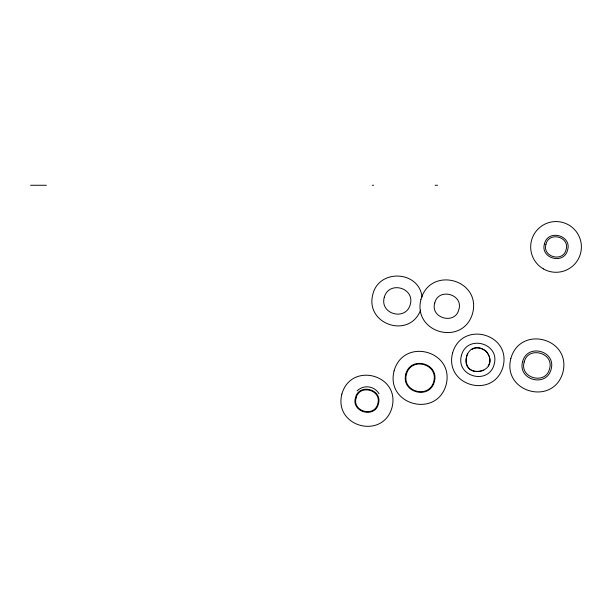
<?xml version="1.0" encoding="UTF-8"?>
<svg xmlns="http://www.w3.org/2000/svg" width="612" height="612" viewBox="0 0 612 612"><rect width="100%" height="100%" fill="white"/><g stroke="black" fill="none" stroke-linecap="round" stroke-linejoin="round"><path stroke-width="0.92" d="M420.628 310.07C409.573 339.339 364.744 324.505 372.83 294.357C378.943 268.492 419.281 270.619 422.081 297.164M467.438 353.866C457.325 380.503 502.942 374.383 486.349 351.326C463.047 335.124 457.179 379.769 483.801 370.237M488.192 365.854C494.534 355.916 481.759 343.141 471.821 349.483M30.6 185.268L46.382 185.268M372.295 185.268L373.55 185.268M435.14 185.268L437.565 185.268M357.071 390.892A13.977 13.977 0 0 1 379.05 393.784M341.871 394.052C333.486 426.908 382.867 440.135 392.024 407.493C400.416 374.636 351.036 361.401 341.871 394.052M355.488 397.701C350.982 412.274 375.026 418.715 378.415 403.844C382.913 389.27 358.877 382.829 355.488 397.701M356.123 397.869C351.869 411.639 374.575 417.721 377.78 403.675C382.033 389.905 359.32 383.816 356.123 397.869M384.252 297.417C379.547 314.277 405.932 321.346 410.292 304.393C414.99 287.533 388.605 280.464 384.252 297.417M394.082 370.887C385.376 404.983 436.616 418.707 446.125 384.833C454.831 350.745 403.591 337.013 394.082 370.887M405.84 374.039C400.684 392.506 429.593 400.256 434.367 381.681C439.515 363.214 410.614 355.465 405.84 374.039M406.46 374.207C401.533 391.871 429.18 399.284 433.747 381.521C438.674 363.849 411.027 356.444 406.46 374.207M420.972 299.314C412.327 333.165 463.207 346.797 472.648 313.16C481.292 279.309 430.412 265.677 420.972 299.314M434.757 303.009C430.022 318.332 455.305 325.11 458.87 309.465C463.605 294.135 438.322 287.365 434.757 303.009M452.551 353.093C444.105 386.187 493.846 399.514 503.072 366.626C511.525 333.532 461.785 320.206 452.551 353.093M461.425 355.473C455.512 376.686 488.713 385.583 494.198 364.247C500.119 343.034 466.91 334.137 461.425 355.473M510.852 358.471C502.146 392.56 553.386 406.292 562.887 372.41C571.593 338.321 520.353 324.589 510.852 358.471M522.602 361.615C517.454 380.09 546.363 387.832 551.137 369.265C556.285 350.791 527.376 343.049 522.602 361.615M524.193 362.044C519.213 378.162 545.797 385.285 549.545 368.837C554.518 352.719 527.942 345.596 524.193 362.044M544.481 243.828C539.945 258.516 564.172 265.011 567.592 250.017C572.128 235.329 547.893 228.834 544.481 243.828M545.965 244.226C542.01 257.032 563.132 262.686 566.108 249.62C570.063 236.813 548.941 231.16 545.965 244.226M543.357 268.89A25.367 25.367 0 0 0 581.4 246.919A25.367 25.367 0 0 0 543.357 224.956A25.367 25.367 0 0 0 543.357 268.89"/></g></svg>
